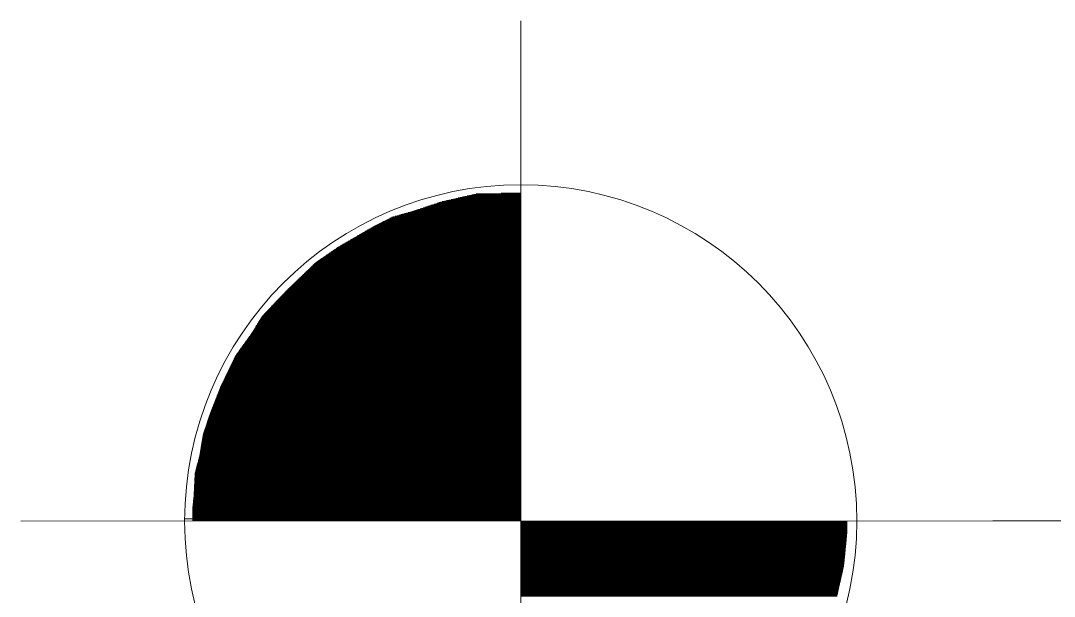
# Model space of a CAD drawing. Header units: millimetres. Extents: x 809 to 8159, y 33 to 4533.
# Drawn here: x 5449.26 to 5486.59, y 1663.32 to 1684.09 of the extents above; entities that cross this region are included whole.
import ezdxf

# ---------------------------------------------------------------- set-up
doc = ezdxf.new("R2010")
doc.units = ezdxf.units.MM
doc.layers.add('cevre kotlar', color=6, linetype='Continuous', lineweight=0)

# ---------------------------------------------------------------- blocks, each defined once
blk = doc.blocks.new('K_K')
at = {"layer": 'cevre kotlar', "color": 2, "lineweight": 0}
for p, q in [((-0.0088, 0.0012), (-0.0085, 0.7383)), ((-0.1213, 0.4726), (-0.0086, 0.4726)), ((-0.1179, 0.4733), (-0.0086, 0.4733)), ((-0.1146, 0.4741), (-0.0086, 0.4741)), ((-0.1112, 0.4749), (-0.0086, 0.4749)), ((-0.1079, 0.4756), (-0.0086, 0.4756)), ((-0.1045, 0.4764), (-0.0086, 0.4764)), ((-0.1011, 0.4772), (-0.0086, 0.4772)), ((-0.0978, 0.4779), (-0.0086, 0.4779)), ((-0.0944, 0.4787), (-0.0086, 0.4787)), ((-0.0911, 0.4795), (-0.0086, 0.4795)), ((-0.0877, 0.4802), (-0.0086, 0.4802)), ((-0.0844, 0.481), (-0.0086, 0.481)), ((-0.081, 0.4818), (-0.0086, 0.4818)), ((-0.0776, 0.4825), (-0.0086, 0.4825)), ((-0.0743, 0.4833), (-0.0086, 0.4833)), ((-0.0374, 0.4841), (-0.0086, 0.4841)), ((-0.169, 0.4572), (-0.0086, 0.4572)), ((-0.1663, 0.458), (-0.0086, 0.458)), ((-0.164, 0.4588), (-0.0086, 0.4588)), ((-0.1617, 0.4595), (-0.0086, 0.4595)), ((-0.1594, 0.4603), (-0.0086, 0.4603)), ((-0.1571, 0.4611), (-0.0086, 0.4611)), ((-0.1548, 0.4618), (-0.0086, 0.4618)), ((-0.1525, 0.4626), (-0.0086, 0.4626)), ((-0.1502, 0.4634), (-0.0086, 0.4634)), ((-0.1479, 0.4641), (-0.0086, 0.4641)), ((-0.1456, 0.4649), (-0.0086, 0.4649)), ((-0.1433, 0.4657), (-0.0086, 0.4657)), ((-0.141, 0.4664), (-0.0086, 0.4664)), ((-0.1387, 0.4672), (-0.0086, 0.4672)), ((-0.1364, 0.468), (-0.0086, 0.468)), ((-0.1341, 0.4687), (-0.0086, 0.4687)), ((-0.1317, 0.4695), (-0.0086, 0.4695)), ((-0.1294, 0.4703), (-0.0086, 0.4703)), ((-0.1271, 0.471), (-0.0086, 0.471)), ((-0.1246, 0.4718), (-0.0086, 0.4718)), ((-0.2123, 0.4419), (-0.0086, 0.4419)), ((-0.2108, 0.4426), (-0.0086, 0.4426)), ((-0.2092, 0.4434), (-0.0086, 0.4434)), ((-0.2077, 0.4442), (-0.0086, 0.4442)), ((-0.2062, 0.4449), (-0.0086, 0.4449)), ((-0.2046, 0.4457), (-0.0086, 0.4457)), ((-0.2031, 0.4465), (-0.0086, 0.4465)), ((-0.2016, 0.4472), (-0.0086, 0.4472)), ((-0.2, 0.448), (-0.0086, 0.448)), ((-0.1985, 0.4488), (-0.0086, 0.4488)), ((-0.1966, 0.4495), (-0.0086, 0.4495)), ((-0.1939, 0.4503), (-0.0086, 0.4503)), ((-0.1911, 0.4511), (-0.0086, 0.4511)), ((-0.1883, 0.4518), (-0.0086, 0.4518)), ((-0.1856, 0.4526), (-0.0086, 0.4526)), ((-0.1828, 0.4534), (-0.0086, 0.4534)), ((-0.1801, 0.4541), (-0.0086, 0.4541)), ((-0.1773, 0.4549), (-0.0086, 0.4549)), ((-0.1745, 0.4557), (-0.0086, 0.4557)), ((-0.1718, 0.4565), (-0.0086, 0.4565)), ((-0.2391, 0.4273), (-0.0086, 0.4273)), ((-0.2378, 0.4281), (-0.0086, 0.4281)), ((-0.2365, 0.4288), (-0.0086, 0.4288)), ((-0.2352, 0.4296), (-0.0086, 0.4296)), ((-0.2339, 0.4304), (-0.0086, 0.4304)), ((-0.2325, 0.4311), (-0.0086, 0.4311)), ((-0.2312, 0.4319), (-0.0086, 0.4319)), ((-0.2299, 0.4327), (-0.0086, 0.4327)), ((-0.2286, 0.4334), (-0.0086, 0.4334)), ((-0.2273, 0.4342), (-0.0086, 0.4342)), ((-0.2259, 0.435), (-0.0086, 0.435)), ((-0.2246, 0.4357), (-0.0086, 0.4357)), ((-0.223, 0.4365), (-0.0086, 0.4365)), ((-0.2215, 0.4373), (-0.0086, 0.4373)), ((-0.22, 0.438), (-0.0086, 0.438)), ((-0.2184, 0.4388), (-0.0086, 0.4388)), ((-0.2169, 0.4396), (-0.0086, 0.4396)), ((-0.2154, 0.4403), (-0.0086, 0.4403)), ((-0.2138, 0.4411), (-0.0086, 0.4411)), ((-0.2656, 0.4119), (-0.0086, 0.4119)), ((-0.2643, 0.4127), (-0.0086, 0.4127)), ((-0.2629, 0.4135), (-0.0086, 0.4135)), ((-0.2616, 0.4142), (-0.0086, 0.4142)), ((-0.2603, 0.415), (-0.0086, 0.415)), ((-0.259, 0.4158), (-0.0086, 0.4158)), ((-0.2576, 0.4166), (-0.0086, 0.4166)), ((-0.2563, 0.4173), (-0.0086, 0.4173)), ((-0.255, 0.4181), (-0.0086, 0.4181)), ((-0.2537, 0.4189), (-0.0086, 0.4189)), ((-0.2524, 0.4196), (-0.0086, 0.4196)), ((-0.251, 0.4204), (-0.0086, 0.4204)), ((-0.2497, 0.4212), (-0.0086, 0.4212)), ((-0.2484, 0.4219), (-0.0086, 0.4219)), ((-0.2471, 0.4227), (-0.0086, 0.4227)), ((-0.2458, 0.4235), (-0.0086, 0.4235)), ((-0.2444, 0.4242), (-0.0086, 0.4242)), ((-0.2431, 0.425), (-0.0086, 0.425)), ((-0.2418, 0.4258), (-0.0086, 0.4258)), ((-0.2405, 0.4265), (-0.0086, 0.4265)), ((-0.2899, 0.3966), (-0.0086, 0.3966)), ((-0.2888, 0.3974), (-0.0086, 0.3974)), ((-0.2876, 0.3981), (-0.0086, 0.3981)), ((-0.2865, 0.3989), (-0.0086, 0.3989)), ((-0.2854, 0.3997), (-0.0086, 0.3997)), ((-0.2843, 0.4004), (-0.0086, 0.4004)), ((-0.2832, 0.4012), (-0.0086, 0.4012)), ((-0.282, 0.402), (-0.0086, 0.402)), ((-0.2809, 0.4027), (-0.0086, 0.4027)), ((-0.2798, 0.4035), (-0.0086, 0.4035)), ((-0.2787, 0.4043), (-0.0086, 0.4043)), ((-0.2775, 0.405), (-0.0086, 0.405)), ((-0.2761, 0.4058), (-0.0086, 0.4058)), ((-0.2748, 0.4066), (-0.0086, 0.4066)), ((-0.2735, 0.4073), (-0.0086, 0.4073)), ((-0.2722, 0.4081), (-0.0086, 0.4081)), ((-0.2709, 0.4089), (-0.0086, 0.4089)), ((-0.2695, 0.4096), (-0.0086, 0.4096)), ((-0.2682, 0.4104), (-0.0086, 0.4104)), ((-0.2669, 0.4112), (-0.0086, 0.4112)), ((-0.3118, 0.3813), (-0.0086, 0.3813)), ((-0.311, 0.382), (-0.0086, 0.382)), ((-0.3101, 0.3828), (-0.0086, 0.3828)), ((-0.309, 0.3836), (-0.0086, 0.3836)), ((-0.3078, 0.3843), (-0.0086, 0.3843)), ((-0.3067, 0.3851), (-0.0086, 0.3851)), ((-0.3056, 0.3859), (-0.0086, 0.3859)), ((-0.3045, 0.3866), (-0.0086, 0.3866)), ((-0.3033, 0.3874), (-0.0086, 0.3874)), ((-0.3022, 0.3882), (-0.0086, 0.3882)), ((-0.3011, 0.3889), (-0.0086, 0.3889)), ((-0.3, 0.3897), (-0.0086, 0.3897)), ((-0.2989, 0.3905), (-0.0086, 0.3905)), ((-0.2977, 0.3912), (-0.0086, 0.3912)), ((-0.2966, 0.392), (-0.0086, 0.392)), ((-0.2955, 0.3928), (-0.0086, 0.3928)), ((-0.2944, 0.3935), (-0.0086, 0.3935)), ((-0.2933, 0.3943), (-0.0086, 0.3943)), ((-0.2921, 0.3951), (-0.0086, 0.3951)), ((-0.291, 0.3958), (-0.0086, 0.3958)), ((-0.3278, 0.3659), (-0.0086, 0.3659)), ((-0.327, 0.3667), (-0.0086, 0.3667)), ((-0.3262, 0.3674), (-0.0086, 0.3674)), ((-0.3254, 0.3682), (-0.0086, 0.3682)), ((-0.3246, 0.369), (-0.0086, 0.369)), ((-0.3238, 0.3697), (-0.0086, 0.3697)), ((-0.323, 0.3705), (-0.0086, 0.3705)), ((-0.3222, 0.3713), (-0.0086, 0.3713)), ((-0.3214, 0.372), (-0.0086, 0.372)), ((-0.3206, 0.3728), (-0.0086, 0.3728)), ((-0.3198, 0.3736), (-0.0086, 0.3736)), ((-0.319, 0.3743), (-0.0086, 0.3743)), ((-0.3182, 0.3751), (-0.0086, 0.3751)), ((-0.3174, 0.3759), (-0.0086, 0.3759)), ((-0.3166, 0.3766), (-0.0086, 0.3766)), ((-0.3158, 0.3774), (-0.0086, 0.3774)), ((-0.315, 0.3782), (-0.0086, 0.3782)), ((-0.3142, 0.379), (-0.0086, 0.379)), ((-0.3134, 0.3797), (-0.0086, 0.3797)), ((-0.3126, 0.3805), (-0.0086, 0.3805)), ((-0.3438, 0.3506), (-0.0086, 0.3506)), ((-0.343, 0.3513), (-0.0086, 0.3513)), ((-0.3422, 0.3521), (-0.0086, 0.3521)), ((-0.3414, 0.3529), (-0.0086, 0.3529)), ((-0.3406, 0.3536), (-0.0086, 0.3536)), ((-0.3398, 0.3544), (-0.0086, 0.3544)), ((-0.339, 0.3552), (-0.0086, 0.3552)), ((-0.3382, 0.3559), (-0.0086, 0.3559)), ((-0.3374, 0.3567), (-0.0086, 0.3567)), ((-0.3366, 0.3575), (-0.0086, 0.3575)), ((-0.3358, 0.3582), (-0.0086, 0.3582)), ((-0.335, 0.359), (-0.0086, 0.359)), ((-0.3342, 0.3598), (-0.0086, 0.3598)), ((-0.3334, 0.3605), (-0.0086, 0.3605)), ((-0.3326, 0.3613), (-0.0086, 0.3613)), ((-0.3318, 0.3621), (-0.0086, 0.3621)), ((-0.331, 0.3628), (-0.0086, 0.3628)), ((-0.3302, 0.3636), (-0.0086, 0.3636)), ((-0.3294, 0.3644), (-0.0086, 0.3644)), ((-0.3286, 0.3651), (-0.0086, 0.3651)), ((-0.3593, 0.3352), (-0.0086, 0.3352)), ((-0.3585, 0.336), (-0.0086, 0.336)), ((-0.3578, 0.3367), (-0.0086, 0.3367)), ((-0.3571, 0.3375), (-0.0086, 0.3375)), ((-0.3563, 0.3383), (-0.0086, 0.3383)), ((-0.3556, 0.339), (-0.0086, 0.339)), ((-0.3549, 0.3398), (-0.0086, 0.3398)), ((-0.3541, 0.3406), (-0.0086, 0.3406)), ((-0.3534, 0.3414), (-0.0086, 0.3414)), ((-0.3526, 0.3421), (-0.0086, 0.3421)), ((-0.3518, 0.3429), (-0.0086, 0.3429)), ((-0.351, 0.3437), (-0.0086, 0.3437)), ((-0.3502, 0.3444), (-0.0086, 0.3444)), ((-0.3494, 0.3452), (-0.0086, 0.3452)), ((-0.3486, 0.346), (-0.0086, 0.346)), ((-0.3478, 0.3467), (-0.0086, 0.3467)), ((-0.347, 0.3475), (-0.0086, 0.3475)), ((-0.3462, 0.3483), (-0.0086, 0.3483)), ((-0.3454, 0.349), (-0.0086, 0.349)), ((-0.3446, 0.3498), (-0.0086, 0.3498)), ((-0.3732, 0.3206), (-0.0086, 0.3206)), ((-0.3724, 0.3214), (-0.0086, 0.3214)), ((-0.3717, 0.3222), (-0.0086, 0.3222)), ((-0.371, 0.3229), (-0.0086, 0.3229)), ((-0.3703, 0.3237), (-0.0086, 0.3237)), ((-0.3695, 0.3245), (-0.0086, 0.3245)), ((-0.3688, 0.3252), (-0.0086, 0.3252)), ((-0.3681, 0.326), (-0.0086, 0.326)), ((-0.3673, 0.3268), (-0.0086, 0.3268)), ((-0.3666, 0.3275), (-0.0086, 0.3275)), ((-0.3659, 0.3283), (-0.0086, 0.3283)), ((-0.3651, 0.3291), (-0.0086, 0.3291)), ((-0.3644, 0.3298), (-0.0086, 0.3298)), ((-0.3637, 0.3306), (-0.0086, 0.3306)), ((-0.3629, 0.3314), (-0.0086, 0.3314)), ((-0.3622, 0.3321), (-0.0086, 0.3321)), ((-0.3615, 0.3329), (-0.0086, 0.3329)), ((-0.3607, 0.3337), (-0.0086, 0.3337)), ((-0.36, 0.3344), (-0.0086, 0.3344)), ((-0.3878, 0.3053), (-0.0086, 0.3053)), ((-0.3871, 0.3061), (-0.0086, 0.3061)), ((-0.3864, 0.3068), (-0.0086, 0.3068)), ((-0.3856, 0.3076), (-0.0086, 0.3076)), ((-0.3849, 0.3084), (-0.0086, 0.3084)), ((-0.3842, 0.3091), (-0.0086, 0.3091)), ((-0.3834, 0.3099), (-0.0086, 0.3099)), ((-0.3827, 0.3107), (-0.0086, 0.3107)), ((-0.382, 0.3114), (-0.0086, 0.3114)), ((-0.3812, 0.3122), (-0.0086, 0.3122)), ((-0.3805, 0.313), (-0.0086, 0.313)), ((-0.3798, 0.3137), (-0.0086, 0.3137)), ((-0.379, 0.3145), (-0.0086, 0.3145)), ((-0.3783, 0.3153), (-0.0086, 0.3153)), ((-0.3776, 0.316), (-0.0086, 0.316)), ((-0.3768, 0.3168), (-0.0086, 0.3168)), ((-0.3761, 0.3176), (-0.0086, 0.3176)), ((-0.3754, 0.3183), (-0.0086, 0.3183)), ((-0.3746, 0.3191), (-0.0086, 0.3191)), ((-0.3739, 0.3199), (-0.0086, 0.3199)), ((-0.398, 0.2899), (-0.0086, 0.2899)), ((-0.3975, 0.2907), (-0.0086, 0.2907)), ((-0.3971, 0.2915), (-0.0086, 0.2915)), ((-0.3966, 0.2922), (-0.0086, 0.2922)), ((-0.3961, 0.293), (-0.0086, 0.293)), ((-0.3956, 0.2938), (-0.0086, 0.2938)), ((-0.3951, 0.2945), (-0.0086, 0.2945)), ((-0.3947, 0.2953), (-0.0086, 0.2953)), ((-0.3942, 0.2961), (-0.0086, 0.2961)), ((-0.3937, 0.2968), (-0.0086, 0.2968)), ((-0.3932, 0.2976), (-0.0086, 0.2976)), ((-0.3927, 0.2984), (-0.0086, 0.2984)), ((-0.3923, 0.2991), (-0.0086, 0.2991)), ((-0.3918, 0.2999), (-0.0086, 0.2999)), ((-0.3913, 0.3007), (-0.0086, 0.3007)), ((-0.3908, 0.3014), (-0.0086, 0.3014)), ((-0.3903, 0.3022), (-0.0086, 0.3022)), ((-0.3899, 0.303), (-0.0086, 0.303)), ((-0.3893, 0.3038), (-0.0086, 0.3038)), ((-0.3886, 0.3045), (-0.0086, 0.3045)), ((-0.4077, 0.2746), (-0.0086, 0.2746)), ((-0.4072, 0.2754), (-0.0086, 0.2754)), ((-0.4067, 0.2761), (-0.0086, 0.2761)), ((-0.4062, 0.2769), (-0.0086, 0.2769)), ((-0.4057, 0.2777), (-0.0086, 0.2777)), ((-0.4052, 0.2784), (-0.0086, 0.2784)), ((-0.4047, 0.2792), (-0.0086, 0.2792)), ((-0.4043, 0.28), (-0.0086, 0.28)), ((-0.4038, 0.2807), (-0.0086, 0.2807)), ((-0.4033, 0.2815), (-0.0086, 0.2815)), ((-0.4028, 0.2823), (-0.0086, 0.2823)), ((-0.4023, 0.283), (-0.0086, 0.283)), ((-0.4019, 0.2838), (-0.0086, 0.2838)), ((-0.4014, 0.2846), (-0.0086, 0.2846)), ((-0.4009, 0.2853), (-0.0086, 0.2853)), ((-0.4004, 0.2861), (-0.0086, 0.2861)), ((-0.3999, 0.2869), (-0.0086, 0.2869)), ((-0.3995, 0.2876), (-0.0086, 0.2876)), ((-0.399, 0.2884), (-0.0086, 0.2884)), ((-0.3985, 0.2892), (-0.0086, 0.2892)), ((-0.4188, 0.2592), (-0.0086, 0.2592)), ((-0.4183, 0.26), (-0.0086, 0.26)), ((-0.4177, 0.2608), (-0.0086, 0.2608)), ((-0.4172, 0.2615), (-0.0086, 0.2615)), ((-0.4166, 0.2623), (-0.0086, 0.2623)), ((-0.4161, 0.2631), (-0.0086, 0.2631)), ((-0.4155, 0.2638), (-0.0086, 0.2638)), ((-0.415, 0.2646), (-0.0086, 0.2646)), ((-0.4144, 0.2654), (-0.0086, 0.2654)), ((-0.4138, 0.2662), (-0.0086, 0.2662)), ((-0.4133, 0.2669), (-0.0086, 0.2669)), ((-0.4127, 0.2677), (-0.0086, 0.2677)), ((-0.4122, 0.2685), (-0.0086, 0.2685)), ((-0.4116, 0.2692), (-0.0086, 0.2692)), ((-0.4111, 0.27), (-0.0086, 0.27)), ((-0.4105, 0.2708), (-0.0086, 0.2708)), ((-0.41, 0.2715), (-0.0086, 0.2715)), ((-0.4094, 0.2723), (-0.0086, 0.2723)), ((-0.4089, 0.2731), (-0.0086, 0.2731)), ((-0.4083, 0.2738), (-0.0086, 0.2738)), ((-0.4296, 0.2439), (-0.0086, 0.2439)), ((-0.4293, 0.2447), (-0.0086, 0.2447)), ((-0.4288, 0.2454), (-0.0086, 0.2454)), ((-0.4283, 0.2462), (-0.0086, 0.2462)), ((-0.4277, 0.247), (-0.0086, 0.247)), ((-0.4271, 0.2477), (-0.0086, 0.2477)), ((-0.4266, 0.2485), (-0.0086, 0.2485)), ((-0.426, 0.2493), (-0.0086, 0.2493)), ((-0.4255, 0.25), (-0.0086, 0.25)), ((-0.4249, 0.2508), (-0.0086, 0.2508)), ((-0.4244, 0.2516), (-0.0086, 0.2516)), ((-0.4238, 0.2523), (-0.0086, 0.2523)), ((-0.4233, 0.2531), (-0.0086, 0.2531)), ((-0.4227, 0.2539), (-0.0086, 0.2539)), ((-0.4222, 0.2546), (-0.0086, 0.2546)), ((-0.4216, 0.2554), (-0.0086, 0.2554)), ((-0.4211, 0.2562), (-0.0086, 0.2562)), ((-0.4205, 0.2569), (-0.0086, 0.2569)), ((-0.4199, 0.2577), (-0.0086, 0.2577)), ((-0.4194, 0.2585), (-0.0086, 0.2585)), ((-0.437, 0.2286), (-0.0086, 0.2286)), ((-0.4366, 0.2293), (-0.0086, 0.2293)), ((-0.4363, 0.2301), (-0.0086, 0.2301)), ((-0.4359, 0.2309), (-0.0086, 0.2309)), ((-0.4355, 0.2316), (-0.0086, 0.2316)), ((-0.4352, 0.2324), (-0.0086, 0.2324)), ((-0.4348, 0.2332), (-0.0086, 0.2332)), ((-0.4344, 0.2339), (-0.0086, 0.2339)), ((-0.4341, 0.2347), (-0.0086, 0.2347)), ((-0.4337, 0.2355), (-0.0086, 0.2355)), ((-0.4333, 0.2362), (-0.0086, 0.2362)), ((-0.4329, 0.237), (-0.0086, 0.237)), ((-0.4326, 0.2378), (-0.0086, 0.2378)), ((-0.4322, 0.2385), (-0.0086, 0.2385)), ((-0.4318, 0.2393), (-0.0086, 0.2393)), ((-0.4315, 0.2401), (-0.0086, 0.2401)), ((-0.4311, 0.2408), (-0.0086, 0.2408)), ((-0.4307, 0.2416), (-0.0086, 0.2416)), ((-0.4304, 0.2424), (-0.0086, 0.2424)), ((-0.43, 0.2431), (-0.0086, 0.2431)), ((-0.444, 0.214), (-0.0086, 0.214)), ((-0.4437, 0.2147), (-0.0086, 0.2147)), ((-0.4433, 0.2155), (-0.0086, 0.2155)), ((-0.4429, 0.2163), (-0.0086, 0.2163)), ((-0.4426, 0.217), (-0.0086, 0.217)), ((-0.4422, 0.2178), (-0.0086, 0.2178)), ((-0.4418, 0.2186), (-0.0086, 0.2186)), ((-0.4414, 0.2193), (-0.0086, 0.2193)), ((-0.4411, 0.2201), (-0.0086, 0.2201)), ((-0.4407, 0.2209), (-0.0086, 0.2209)), ((-0.4403, 0.2216), (-0.0086, 0.2216)), ((-0.44, 0.2224), (-0.0086, 0.2224)), ((-0.4396, 0.2232), (-0.0086, 0.2232)), ((-0.4392, 0.2239), (-0.0086, 0.2239)), ((-0.4389, 0.2247), (-0.0086, 0.2247)), ((-0.4385, 0.2255), (-0.0086, 0.2255)), ((-0.4381, 0.2263), (-0.0086, 0.2263)), ((-0.4378, 0.227), (-0.0086, 0.227)), ((-0.4374, 0.2278), (-0.0086, 0.2278)), ((-0.4514, 0.1986), (-0.0086, 0.1986)), ((-0.4511, 0.1994), (-0.0086, 0.1994)), ((-0.4507, 0.2002), (-0.0086, 0.2002)), ((-0.4503, 0.2009), (-0.0086, 0.2009)), ((-0.4499, 0.2017), (-0.0086, 0.2017)), ((-0.4496, 0.2025), (-0.0086, 0.2025)), ((-0.4492, 0.2032), (-0.0086, 0.2032)), ((-0.4488, 0.204), (-0.0086, 0.204)), ((-0.4485, 0.2048), (-0.0086, 0.2048)), ((-0.4481, 0.2055), (-0.0086, 0.2055)), ((-0.4477, 0.2063), (-0.0086, 0.2063)), ((-0.4474, 0.2071), (-0.0086, 0.2071)), ((-0.447, 0.2078), (-0.0086, 0.2078)), ((-0.4466, 0.2086), (-0.0086, 0.2086)), ((-0.4462, 0.2094), (-0.0086, 0.2094)), ((-0.4459, 0.2101), (-0.0086, 0.2101)), ((-0.4455, 0.2109), (-0.0086, 0.2109)), ((-0.4451, 0.2117), (-0.0086, 0.2117)), ((-0.4448, 0.2124), (-0.0086, 0.2124)), ((-0.4444, 0.2132), (-0.0086, 0.2132)), ((-0.4574, 0.1833), (-0.0086, 0.1833)), ((-0.4571, 0.184), (-0.0086, 0.184)), ((-0.4568, 0.1848), (-0.0086, 0.1848)), ((-0.4565, 0.1856), (-0.0086, 0.1856)), ((-0.4562, 0.1863), (-0.0086, 0.1863)), ((-0.4559, 0.1871), (-0.0086, 0.1871)), ((-0.4556, 0.1879), (-0.0086, 0.1879)), ((-0.4553, 0.1887), (-0.0086, 0.1887)), ((-0.455, 0.1894), (-0.0086, 0.1894)), ((-0.4547, 0.1902), (-0.0086, 0.1902)), ((-0.4544, 0.191), (-0.0086, 0.191)), ((-0.4541, 0.1917), (-0.0086, 0.1917)), ((-0.4538, 0.1925), (-0.0086, 0.1925)), ((-0.4535, 0.1933), (-0.0086, 0.1933)), ((-0.4532, 0.194), (-0.0086, 0.194)), ((-0.4529, 0.1948), (-0.0086, 0.1948)), ((-0.4526, 0.1956), (-0.0086, 0.1956)), ((-0.4523, 0.1963), (-0.0086, 0.1963)), ((-0.452, 0.1971), (-0.0086, 0.1971)), ((-0.4517, 0.1979), (-0.0086, 0.1979)), ((-0.4634, 0.1679), (-0.0086, 0.1679)), ((-0.4631, 0.1687), (-0.0086, 0.1687)), ((-0.4628, 0.1695), (-0.0086, 0.1695)), ((-0.4625, 0.1702), (-0.0086, 0.1702)), ((-0.4622, 0.171), (-0.0086, 0.171)), ((-0.4619, 0.1718), (-0.0086, 0.1718)), ((-0.4616, 0.1725), (-0.0086, 0.1725)), ((-0.4613, 0.1733), (-0.0086, 0.1733)), ((-0.461, 0.1741), (-0.0086, 0.1741)), ((-0.4607, 0.1748), (-0.0086, 0.1748)), ((-0.4604, 0.1756), (-0.0086, 0.1756)), ((-0.4601, 0.1764), (-0.0086, 0.1764)), ((-0.4598, 0.1771), (-0.0086, 0.1771)), ((-0.4595, 0.1779), (-0.0086, 0.1779)), ((-0.4592, 0.1787), (-0.0086, 0.1787)), ((-0.4589, 0.1794), (-0.0086, 0.1794)), ((-0.4586, 0.1802), (-0.0086, 0.1802)), ((-0.4583, 0.181), (-0.0086, 0.181)), ((-0.458, 0.1817), (-0.0086, 0.1817)), ((-0.4577, 0.1825), (-0.0086, 0.1825)), ((-0.469, 0.1526), (-0.0086, 0.1526)), ((-0.4688, 0.1534), (-0.0086, 0.1534)), ((-0.4685, 0.1541), (-0.0086, 0.1541)), ((-0.4683, 0.1549), (-0.0086, 0.1549)), ((-0.468, 0.1557), (-0.0086, 0.1557)), ((-0.4678, 0.1564), (-0.0086, 0.1564)), ((-0.4675, 0.1572), (-0.0086, 0.1572)), ((-0.4672, 0.158), (-0.0086, 0.158)), ((-0.467, 0.1587), (-0.0086, 0.1587)), ((-0.4667, 0.1595), (-0.0086, 0.1595)), ((-0.4664, 0.1603), (-0.0086, 0.1603)), ((-0.4661, 0.161), (-0.0086, 0.161)), ((-0.4658, 0.1618), (-0.0086, 0.1618)), ((-0.4655, 0.1626), (-0.0086, 0.1626)), ((-0.4652, 0.1633), (-0.0086, 0.1633)), ((-0.4649, 0.1641), (-0.0086, 0.1641)), ((-0.4646, 0.1649), (-0.0086, 0.1649)), ((-0.4643, 0.1656), (-0.0086, 0.1656)), ((-0.464, 0.1664), (-0.0086, 0.1664)), ((-0.4637, 0.1672), (-0.0086, 0.1672)), ((-0.4741, 0.1372), (-0.0086, 0.1372)), ((-0.4739, 0.138), (-0.0086, 0.138)), ((-0.4736, 0.1388), (-0.0086, 0.1388)), ((-0.4734, 0.1395), (-0.0086, 0.1395)), ((-0.4731, 0.1403), (-0.0086, 0.1403)), ((-0.4729, 0.1411), (-0.0086, 0.1411)), ((-0.4726, 0.1418), (-0.0086, 0.1418)), ((-0.4724, 0.1426), (-0.0086, 0.1426)), ((-0.4721, 0.1434), (-0.0086, 0.1434)), ((-0.4718, 0.1441), (-0.0086, 0.1441)), ((-0.4716, 0.1449), (-0.0086, 0.1449)), ((-0.4713, 0.1457), (-0.0086, 0.1457)), ((-0.4711, 0.1464), (-0.0086, 0.1464)), ((-0.4708, 0.1472), (-0.0086, 0.1472)), ((-0.4706, 0.148), (-0.0086, 0.148)), ((-0.4703, 0.1487), (-0.0086, 0.1487)), ((-0.4701, 0.1495), (-0.0086, 0.1495)), ((-0.4698, 0.1503), (-0.0086, 0.1503)), ((-0.4695, 0.1511), (-0.0086, 0.1511)), ((-0.4693, 0.1518), (-0.0086, 0.1518)), ((-0.478, 0.1227), (-0.0086, 0.1227)), ((-0.4779, 0.1234), (-0.0086, 0.1234)), ((-0.4778, 0.1242), (-0.0086, 0.1242)), ((-0.4777, 0.125), (-0.0086, 0.125)), ((-0.4775, 0.1257), (-0.0086, 0.1257)), ((-0.4774, 0.1265), (-0.0086, 0.1265)), ((-0.4773, 0.1273), (-0.0086, 0.1273)), ((-0.4772, 0.128), (-0.0086, 0.128)), ((-0.477, 0.1288), (-0.0086, 0.1288)), ((-0.4767, 0.1296), (-0.0086, 0.1296)), ((-0.4765, 0.1303), (-0.0086, 0.1303)), ((-0.4762, 0.1311), (-0.0086, 0.1311)), ((-0.4759, 0.1319), (-0.0086, 0.1319)), ((-0.4757, 0.1326), (-0.0086, 0.1326)), ((-0.4754, 0.1334), (-0.0086, 0.1334)), ((-0.4752, 0.1342), (-0.0086, 0.1342)), ((-0.4749, 0.1349), (-0.0086, 0.1349)), ((-0.4747, 0.1357), (-0.0086, 0.1357)), ((-0.4744, 0.1365), (-0.0086, 0.1365)), ((-0.4806, 0.1073), (-0.0086, 0.1073)), ((-0.4805, 0.1081), (-0.0086, 0.1081)), ((-0.4804, 0.1088), (-0.0086, 0.1088)), ((-0.4802, 0.1096), (-0.0086, 0.1096)), ((-0.4801, 0.1104), (-0.0086, 0.1104)), ((-0.48, 0.1111), (-0.0086, 0.1111)), ((-0.4798, 0.1119), (-0.0086, 0.1119)), ((-0.4797, 0.1127), (-0.0086, 0.1127)), ((-0.4796, 0.1135), (-0.0086, 0.1135)), ((-0.4795, 0.1142), (-0.0086, 0.1142)), ((-0.4793, 0.115), (-0.0086, 0.115)), ((-0.4792, 0.1158), (-0.0086, 0.1158)), ((-0.4791, 0.1165), (-0.0086, 0.1165)), ((-0.4789, 0.1173), (-0.0086, 0.1173)), ((-0.4788, 0.1181), (-0.0086, 0.1181)), ((-0.4787, 0.1188), (-0.0086, 0.1188)), ((-0.4786, 0.1196), (-0.0086, 0.1196)), ((-0.4784, 0.1204), (-0.0086, 0.1204)), ((-0.4783, 0.1211), (-0.0086, 0.1211)), ((-0.4782, 0.1219), (-0.0086, 0.1219)), ((-0.4837, 0.092), (-0.0086, 0.092)), ((-0.4835, 0.0927), (-0.0086, 0.0927)), ((-0.4833, 0.0935), (-0.0086, 0.0935)), ((-0.4831, 0.0943), (-0.0086, 0.0943)), ((-0.4829, 0.095), (-0.0086, 0.095)), ((-0.4827, 0.0958), (-0.0086, 0.0958)), ((-0.4825, 0.0966), (-0.0086, 0.0966)), ((-0.4823, 0.0973), (-0.0086, 0.0973)), ((-0.4821, 0.0981), (-0.0086, 0.0981)), ((-0.482, 0.0989), (-0.0086, 0.0989)), ((-0.4819, 0.0996), (-0.0086, 0.0996)), ((-0.4818, 0.1004), (-0.0086, 0.1004)), ((-0.4816, 0.1012), (-0.0086, 0.1012)), ((-0.4815, 0.1019), (-0.0086, 0.1019)), ((-0.4814, 0.1027), (-0.0086, 0.1027)), ((-0.4812, 0.1035), (-0.0086, 0.1035)), ((-0.4811, 0.1042), (-0.0086, 0.1042)), ((-0.481, 0.105), (-0.0086, 0.105)), ((-0.4809, 0.1058), (-0.0086, 0.1058)), ((-0.4807, 0.1065), (-0.0086, 0.1065)), ((-0.4878, 0.0766), (-0.0086, 0.0766)), ((-0.4876, 0.0774), (-0.0086, 0.0774)), ((-0.4874, 0.0782), (-0.0086, 0.0782)), ((-0.4872, 0.0789), (-0.0086, 0.0789)), ((-0.487, 0.0797), (-0.0086, 0.0797)), ((-0.4868, 0.0805), (-0.0086, 0.0805)), ((-0.4866, 0.0812), (-0.0086, 0.0812)), ((-0.4864, 0.082), (-0.0086, 0.082)), ((-0.4862, 0.0828), (-0.0086, 0.0828)), ((-0.486, 0.0835), (-0.0086, 0.0835)), ((-0.4858, 0.0843), (-0.0086, 0.0843)), ((-0.4856, 0.0851), (-0.0086, 0.0851)), ((-0.4854, 0.0858), (-0.0086, 0.0858)), ((-0.4852, 0.0866), (-0.0086, 0.0866)), ((-0.4849, 0.0874), (-0.0086, 0.0874)), ((-0.4847, 0.0881), (-0.0086, 0.0881)), ((-0.4845, 0.0889), (-0.0086, 0.0889)), ((-0.4843, 0.0897), (-0.0086, 0.0897)), ((-0.4841, 0.0904), (-0.0086, 0.0904)), ((-0.4839, 0.0912), (-0.0086, 0.0912)), ((-0.4896, 0.0628), (-0.0086, 0.0628)), ((-0.4896, 0.062), (-0.0086, 0.062)), ((-0.4896, 0.0613), (-0.0086, 0.0613)), ((-0.4895, 0.0643), (-0.0086, 0.0643)), ((-0.4895, 0.0636), (-0.0086, 0.0636)), ((-0.4894, 0.0666), (-0.0086, 0.0666)), ((-0.4894, 0.0659), (-0.0086, 0.0659)), ((-0.4894, 0.0651), (-0.0086, 0.0651)), ((-0.4893, 0.0682), (-0.0086, 0.0682)), ((-0.4893, 0.0674), (-0.0086, 0.0674)), ((-0.4892, 0.0705), (-0.0086, 0.0705)), ((-0.4892, 0.0697), (-0.0086, 0.0697)), ((-0.4892, 0.0689), (-0.0086, 0.0689)), ((-0.4891, 0.0712), (-0.0086, 0.0712)), ((-0.489, 0.072), (-0.0086, 0.072)), ((-0.4888, 0.0728), (-0.0086, 0.0728)), ((-0.4886, 0.0735), (-0.0086, 0.0735)), ((-0.4884, 0.0743), (-0.0086, 0.0743)), ((-0.4882, 0.0751), (-0.0086, 0.0751)), ((-0.488, 0.0759), (-0.0086, 0.0759)), ((-0.4904, 0.0467), (-0.0086, 0.0467)), ((-0.4904, 0.0459), (-0.0086, 0.0459)), ((-0.4903, 0.0482), (-0.0086, 0.0482)), ((-0.4903, 0.0475), (-0.0086, 0.0475)), ((-0.4902, 0.0505), (-0.0086, 0.0505)), ((-0.4902, 0.0498), (-0.0086, 0.0498)), ((-0.4902, 0.049), (-0.0086, 0.049)), ((-0.4901, 0.0528), (-0.0086, 0.0528)), ((-0.4901, 0.0521), (-0.0086, 0.0521)), ((-0.4901, 0.0513), (-0.0086, 0.0513)), ((-0.49, 0.0544), (-0.0086, 0.0544)), ((-0.49, 0.0536), (-0.0086, 0.0536)), ((-0.4899, 0.0567), (-0.0086, 0.0567)), ((-0.4899, 0.0559), (-0.0086, 0.0559)), ((-0.4899, 0.0551), (-0.0086, 0.0551)), ((-0.4898, 0.0582), (-0.0086, 0.0582)), ((-0.4898, 0.0574), (-0.0086, 0.0574)), ((-0.4897, 0.0605), (-0.0086, 0.0605)), ((-0.4897, 0.0597), (-0.0086, 0.0597)), ((-0.4897, 0.059), (-0.0086, 0.059)), ((-0.4915, 0.0306), (-0.0086, 0.0306)), ((-0.4914, 0.0321), (-0.0086, 0.0321)), ((-0.4914, 0.0313), (-0.0086, 0.0313)), ((-0.4913, 0.0329), (-0.0086, 0.0329)), ((-0.4912, 0.0336), (-0.0086, 0.0336)), ((-0.4911, 0.0344), (-0.0086, 0.0344)), ((-0.491, 0.036), (-0.0086, 0.036)), ((-0.491, 0.0352), (-0.0086, 0.0352)), ((-0.4909, 0.0367), (-0.0086, 0.0367)), ((-0.4908, 0.0383), (-0.0086, 0.0383)), ((-0.4908, 0.0375), (-0.0086, 0.0375)), ((-0.4907, 0.0406), (-0.0086, 0.0406)), ((-0.4907, 0.0398), (-0.0086, 0.0398)), ((-0.4907, 0.039), (-0.0086, 0.039)), ((-0.4906, 0.0421), (-0.0086, 0.0421)), ((-0.4906, 0.0413), (-0.0086, 0.0413)), ((-0.4905, 0.0444), (-0.0086, 0.0444)), ((-0.4905, 0.0436), (-0.0086, 0.0436)), ((-0.4905, 0.0429), (-0.0086, 0.0429)), ((-0.4904, 0.0452), (-0.0086, 0.0452)), ((-0.4925, 0.0206), (-0.0086, 0.0206)), ((-0.4925, 0.0198), (-0.0086, 0.0198)), ((-0.4925, 0.0191), (-0.0086, 0.0191)), ((-0.4925, 0.0183), (-0.0086, 0.0183)), ((-0.4925, 0.0175), (-0.0086, 0.0175)), ((-0.4925, 0.0168), (-0.0086, 0.0168)), ((-0.4925, 0.016), (-0.0086, 0.016)), ((-0.4924, 0.0221), (-0.0086, 0.0221)), ((-0.4924, 0.0214), (-0.0086, 0.0214)), ((-0.4923, 0.0229), (-0.0086, 0.0229)), ((-0.4922, 0.0237), (-0.0086, 0.0237)), ((-0.4921, 0.0244), (-0.0086, 0.0244)), ((-0.492, 0.026), (-0.0086, 0.026)), ((-0.492, 0.0252), (-0.0086, 0.0252)), ((-0.4919, 0.0267), (-0.0086, 0.0267)), ((-0.4918, 0.0275), (-0.0086, 0.0275)), ((-0.4917, 0.029), (-0.0086, 0.029)), ((-0.4917, 0.0283), (-0.0086, 0.0283)), ((-0.4916, 0.0298), (-0.0086, 0.0298)), ((-0.7459, 0.0014), (-0.0086, 0.0014)), ((-0.5042, 0.0045), (-0.0086, 0.0045)), ((-0.4925, 0.0152), (-0.0086, 0.0152)), ((-0.4925, 0.0145), (-0.0086, 0.0145)), ((-0.4925, 0.0137), (-0.0086, 0.0137)), ((-0.4925, 0.0129), (-0.0086, 0.0129)), ((-0.4925, 0.0122), (-0.0086, 0.0122)), ((-0.4925, 0.0114), (-0.0086, 0.0114)), ((-0.4925, 0.0106), (-0.0086, 0.0106)), ((-0.4925, 0.0099), (-0.0086, 0.0099)), ((-0.4925, 0.0091), (-0.0086, 0.0091)), ((-0.4925, 0.0083), (-0.0086, 0.0083)), ((-0.4925, 0.0076), (-0.0086, 0.0076)), ((-0.4925, 0.0068), (-0.0086, 0.0068)), ((-0.4925, 0.006), (-0.0086, 0.006)), ((-0.4925, 0.0053), (-0.0086, 0.0053)), ((-0.4925, 0.0037), (-0.0086, 0.0037)), ((-0.4925, 0.003), (-0.0086, 0.003)), ((-0.4925, 0.0022), (-0.0086, 0.0022)), ((-0.0088, 0.0012), (-0.0088, -0.7359)), ((-0.0088, 0.0012), (0.7284, 0.0012)), ((-0.0088, 0.0004), (0.4725, 0.0004)), ((-0.0088, -0.0003), (0.4725, -0.0003)), ((-0.0088, -0.0011), (0.4725, -0.0011)), ((-0.0088, -0.0019), (0.4725, -0.0019)), ((-0.0088, -0.0026), (0.4725, -0.0026)), ((-0.0088, -0.0034), (0.4725, -0.0034)), ((-0.0088, -0.0042), (0.4725, -0.0042)), ((-0.0088, -0.0049), (0.4725, -0.0049)), ((-0.0088, -0.0057), (0.4725, -0.0057)), ((-0.0088, -0.0065), (0.4725, -0.0065)), ((-0.0088, -0.0072), (0.4725, -0.0072)), ((-0.0088, -0.008), (0.4725, -0.008)), ((-0.0088, -0.0088), (0.4725, -0.0088)), ((-0.0088, -0.0095), (0.4725, -0.0095)), ((-0.0088, -0.0103), (0.4725, -0.0103)), ((-0.0088, -0.0111), (0.4725, -0.0111)), ((-0.0088, -0.0119), (0.4725, -0.0119)), ((-0.0088, -0.0126), (0.4725, -0.0126)), ((-0.0088, -0.0134), (0.4725, -0.0134)), ((-0.0088, -0.0142), (0.4725, -0.0142)), ((-0.0088, -0.0149), (0.4724, -0.0149)), ((-0.0088, -0.0157), (0.4723, -0.0157)), ((-0.0088, -0.0165), (0.4723, -0.0165)), ((-0.0088, -0.0172), (0.4722, -0.0172)), ((-0.0088, -0.018), (0.4721, -0.018)), ((-0.0088, -0.0188), (0.472, -0.0188)), ((-0.0088, -0.0195), (0.472, -0.0195)), ((-0.0088, -0.0203), (0.4719, -0.0203)), ((-0.0088, -0.0211), (0.4718, -0.0211)), ((-0.0088, -0.0218), (0.4718, -0.0218)), ((-0.0088, -0.0226), (0.4717, -0.0226)), ((-0.0088, -0.0234), (0.4716, -0.0234)), ((-0.0088, -0.0241), (0.4715, -0.0241)), ((-0.0088, -0.0249), (0.4715, -0.0249)), ((-0.0088, -0.0257), (0.4714, -0.0257)), ((-0.0088, -0.0264), (0.4713, -0.0264)), ((-0.0088, -0.0272), (0.4712, -0.0272)), ((-0.0088, -0.028), (0.4712, -0.028)), ((-0.0088, -0.0287), (0.4711, -0.0287)), ((-0.0088, -0.0295), (0.471, -0.0295)), ((-0.0088, -0.0303), (0.4709, -0.0303)), ((-0.0088, -0.031), (0.4709, -0.031)), ((-0.0088, -0.0318), (0.4708, -0.0318)), ((-0.0088, -0.0326), (0.4707, -0.0326)), ((-0.0088, -0.0333), (0.4707, -0.0333)), ((-0.0088, -0.0341), (0.4706, -0.0341)), ((-0.0088, -0.0349), (0.4705, -0.0349)), ((-0.0088, -0.0356), (0.4704, -0.0356)), ((-0.0088, -0.0364), (0.4704, -0.0364)), ((-0.0088, -0.0372), (0.4703, -0.0372)), ((-0.0088, -0.0379), (0.4702, -0.0379)), ((-0.0088, -0.0387), (0.4701, -0.0387)), ((-0.0088, -0.0395), (0.4701, -0.0395)), ((-0.0088, -0.0402), (0.47, -0.0402)), ((-0.0088, -0.041), (0.4699, -0.041)), ((-0.0088, -0.0418), (0.4699, -0.0418)), ((-0.0088, -0.0425), (0.4698, -0.0425)), ((-0.0088, -0.0433), (0.4697, -0.0433)), ((-0.0088, -0.0441), (0.4696, -0.0441)), ((-0.0088, -0.0448), (0.4696, -0.0448)), ((-0.0088, -0.0456), (0.4695, -0.0456)), ((-0.0088, -0.0464), (0.4694, -0.0464)), ((-0.0088, -0.0471), (0.4693, -0.0471)), ((-0.0088, -0.0479), (0.4693, -0.0479)), ((-0.0088, -0.0487), (0.4692, -0.0487)), ((-0.0088, -0.0495), (0.4691, -0.0495)), ((-0.0088, -0.0502), (0.469, -0.0502)), ((-0.0088, -0.051), (0.469, -0.051)), ((-0.0088, -0.0518), (0.4689, -0.0518)), ((-0.0088, -0.0525), (0.4688, -0.0525)), ((-0.0088, -0.0533), (0.4687, -0.0533)), ((-0.0088, -0.0541), (0.4686, -0.0541)), ((-0.0088, -0.0548), (0.4685, -0.0548)), ((-0.0088, -0.0556), (0.4685, -0.0556)), ((-0.0088, -0.0564), (0.4684, -0.0564)), ((-0.0088, -0.0571), (0.4683, -0.0571)), ((-0.0088, -0.0579), (0.4682, -0.0579)), ((-0.0088, -0.0587), (0.4681, -0.0587)), ((-0.0088, -0.0594), (0.468, -0.0594)), ((-0.0088, -0.0602), (0.4679, -0.0602)), ((-0.0088, -0.061), (0.4679, -0.061)), ((-0.0088, -0.0617), (0.4678, -0.0617)), ((-0.0088, -0.0625), (0.4677, -0.0625)), ((-0.0088, -0.0633), (0.4676, -0.0633)), ((-0.0088, -0.064), (0.4675, -0.064)), ((-0.0088, -0.0648), (0.4674, -0.0648)), ((-0.0088, -0.0656), (0.4673, -0.0656)), ((-0.0088, -0.0663), (0.4672, -0.0663)), ((-0.0088, -0.0671), (0.467, -0.0671)), ((-0.0088, -0.0679), (0.4668, -0.0679)), ((-0.0088, -0.0686), (0.4667, -0.0686)), ((-0.0088, -0.0694), (0.4665, -0.0694)), ((-0.0088, -0.0702), (0.4663, -0.0702)), ((-0.0088, -0.0709), (0.4662, -0.0709)), ((-0.0088, -0.0717), (0.466, -0.0717)), ((-0.0088, -0.0725), (0.4658, -0.0725)), ((-0.0088, -0.0732), (0.4656, -0.0732)), ((-0.0088, -0.074), (0.4655, -0.074)), ((-0.0088, -0.0748), (0.4653, -0.0748)), ((-0.0088, -0.0755), (0.4651, -0.0755)), ((-0.0088, -0.0763), (0.4649, -0.0763)), ((-0.0088, -0.0771), (0.4648, -0.0771)), ((-0.0088, -0.0778), (0.4646, -0.0778)), ((-0.0088, -0.0786), (0.4644, -0.0786)), ((-0.0088, -0.0794), (0.4642, -0.0794)), ((-0.0088, -0.0801), (0.4641, -0.0801)), ((-0.0088, -0.0809), (0.4639, -0.0809)), ((-0.0088, -0.0817), (0.4637, -0.0817)), ((-0.0088, -0.0824), (0.4636, -0.0824)), ((-0.0088, -0.0832), (0.4634, -0.0832)), ((-0.0088, -0.084), (0.4632, -0.084)), ((-0.0088, -0.0847), (0.463, -0.0847)), ((-0.0088, -0.0855), (0.4629, -0.0855)), ((-0.0088, -0.0863), (0.4627, -0.0863)), ((-0.0088, -0.0871), (0.4625, -0.0871)), ((-0.0088, -0.0878), (0.4623, -0.0878)), ((-0.0088, -0.0886), (0.4622, -0.0886)), ((-0.0088, -0.0894), (0.462, -0.0894)), ((-0.0088, -0.0901), (0.4618, -0.0901)), ((-0.0088, -0.0909), (0.4616, -0.0909)), ((-0.0088, -0.0917), (0.4615, -0.0917)), ((-0.0088, -0.0924), (0.4613, -0.0924)), ((-0.0088, -0.0932), (0.4611, -0.0932)), ((-0.0088, -0.094), (0.461, -0.094)), ((-0.0088, -0.0947), (0.4608, -0.0947)), ((-0.0088, -0.0955), (0.4606, -0.0955)), ((-0.0088, -0.0963), (0.4604, -0.0963)), ((-0.0088, -0.097), (0.4603, -0.097)), ((-0.0088, -0.0978), (0.4601, -0.0978)), ((-0.0088, -0.0986), (0.4599, -0.0986)), ((-0.0088, -0.0993), (0.4597, -0.0993)), ((-0.0088, -0.1001), (0.4596, -0.1001)), ((-0.0088, -0.1009), (0.4594, -0.1009)), ((-0.0088, -0.1016), (0.4592, -0.1016)), ((-0.0088, -0.1024), (0.459, -0.1024)), ((-0.0088, -0.1032), (0.4589, -0.1032)), ((-0.0088, -0.1039), (0.4587, -0.1039)), ((-0.0088, -0.1047), (0.4585, -0.1047)), ((-0.0088, -0.1055), (0.4584, -0.1055)), ((-0.0088, -0.1062), (0.4582, -0.1062)), ((-0.0088, -0.107), (0.458, -0.107)), ((-0.0088, -0.1078), (0.4578, -0.1078)), ((-0.0088, -0.1085), (0.4577, -0.1085)), ((-0.0088, -0.1093), (0.4575, -0.1093))]:
    blk.add_line(p, q, dxfattribs=at)
blk.add_circle((-0.0088, 0.0012), 0.4954, dxfattribs=at)

msp = doc.modelspace()

# ---------------------------------------------------------------- linework, layer by layer
at = {"layer": 'cevre kotlar'}
msp.add_line((5484.374, 1666.037), (5531.943, 1666.037), dxfattribs=at)

# ---------------------------------------------------------------- block references
at = {"layer": 'cevre kotlar', "xscale": 24.49999999999999, "yscale": 24.49999999999999, "zscale": 24.49999999999999, "rotation": 0.009778997462988104}
msp.add_blockref('K_K', (5467.537, 1666.005), dxfattribs=at)

doc.saveas('drawing.dxf')
